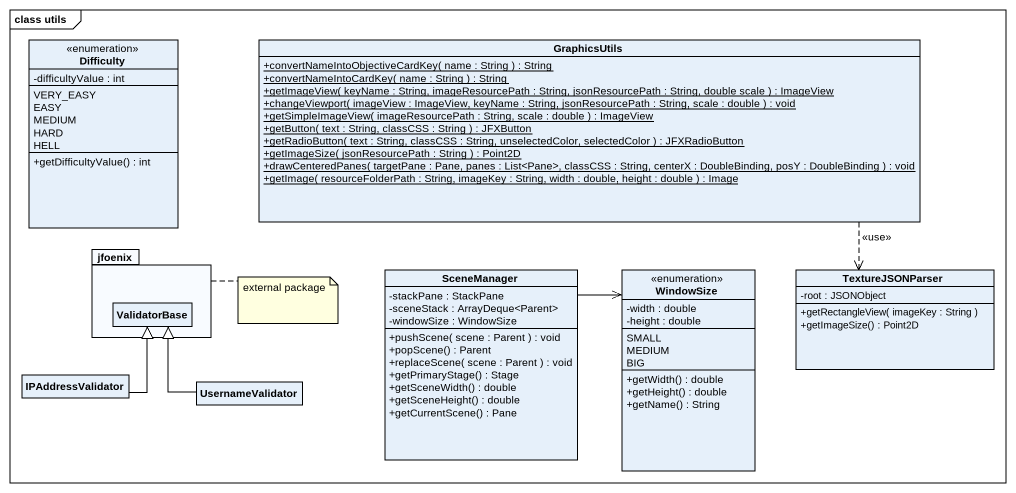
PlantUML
@startuml
mainframe class utils
hide circle
hide empty members
skinparam classAttributeIconSize 0
enum Difficulty {
  -difficultyValue : int
  VERY_EASY
  EASY
  MEDIUM
  HARD
  HELL
  +getDifficultyValue() : int
}
class GraphicsUtils {
  {static} +convertNameIntoObjectiveCardKey( name : String ) : String
  {static} +convertNameIntoCardKey( name : String ) : String
  {static} +getImageView( keyName : String, imageResourcePath : String, jsonResourcePath : String, double scale ) : ImageView
  {static} +changeViewport( imageView : ImageView, keyName : String, jsonResourcePath : String, scale : double ) : void
  {static} +getSimpleImageView( imageResourcePath : String, scale : double ) : ImageView
  {static} +getButton( text : String, classCSS : String ) : JFXButton
  {static} +getRadioButton( text : String, classCSS : String, unselectedColor, selectedColor ) : JFXRadioButton
  {static} +getImageSize( jsonResourcePath : String ) : Point2D
  {static} +drawCenteredPanes( targetPane : Pane, panes : List<Pane>, classCSS : String, centerX : DoubleBinding, posY : DoubleBinding ) : void
  {static} +getImage( resourceFolderPath : String, imageKey : String, width : double, height : double ) : Image
}
package jfoenix {
  class ValidatorBase
}
class SceneManager {
  -stackPane : StackPane
  -sceneStack : ArrayDeque<Parent>
  -windowSize : WindowSize
  +pushScene( scene : Parent ) : void
  +popScene() : Parent
  +replaceScene( scene : Parent ) : void
  +getPrimaryStage() : Stage
  +getSceneWidth() : double
  +getSceneHeight() : double
  +getCurrentScene() : Pane
}
enum WindowSize {
  -width : double
  -height : double
  SMALL
  MEDIUM
  BIG
  +getWidth() : double
  +getHeight() : double
  +getName() : String
}
class TextureJSONParser {
  -root : JSONObject
  +getRectangleView( imageKey : String )
  +getImageSize() : Point2D
}
class IPAddressValidator
class UsernameValidator
GraphicsUtils ..> TextureJSONParser : <<use>>
SceneManager -right-> WindowSize
IPAddressValidator -up-|> ValidatorBase
UsernameValidator -up-|> ValidatorBase
note right of jfoenix : external package
@enduml
